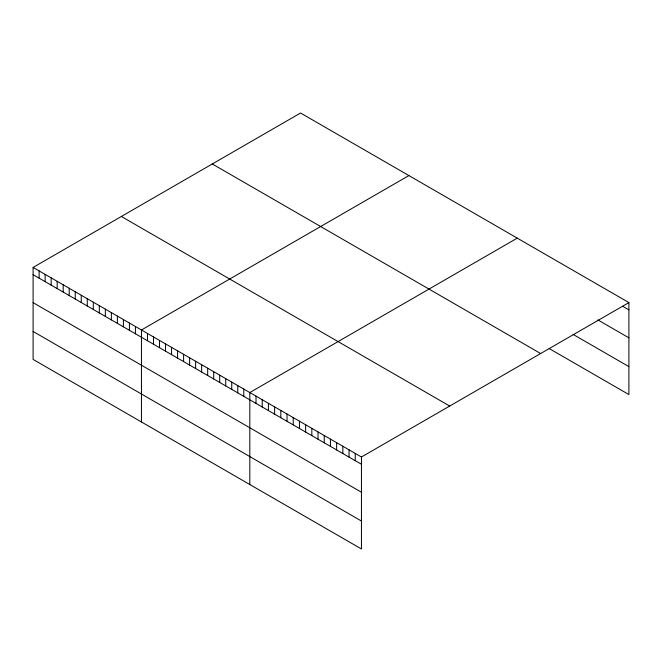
<?xml version="1.0" encoding="UTF-8"?>
<svg xmlns="http://www.w3.org/2000/svg" width="662" height="662" viewBox="0 0 662 662"><rect width="100%" height="100%" fill="white"/><g stroke="black" fill="none" stroke-linecap="round" stroke-linejoin="round"><path stroke-width="0.99" d="M33.1 267.431L361.452 456.995L361.452 548.98L33.1 359.416L33.1 267.431L300.548 113.02L628.9 302.584L628.9 394.569L549.162 348.535M408.909 175.571L141.453 329.982L141.453 421.975M517.262 238.13L249.814 392.541L249.814 484.526M361.452 456.995L628.9 302.584M622.694 306.283L628.9 309.866M597.885 319.92L628.9 337.819M573.077 334.393L628.9 366.624M212.295 163.969L540.639 353.541M121.361 216.474L449.705 406.046M33.1 274.705L361.452 464.277M33.1 302.658L361.452 492.23M33.1 331.463L361.452 521.035M355.246 453.42L355.246 460.694M349.048 449.837L349.048 457.119M342.842 446.254L342.842 453.536M336.644 442.671L336.644 449.953M330.437 439.096L330.437 446.378M324.239 435.513L324.239 442.795M318.033 431.93L318.033 439.212M311.835 428.355L311.835 435.629M305.629 424.772L305.629 432.054M299.431 421.189L299.431 428.471M293.225 417.606L293.225 424.888M287.027 414.031L287.027 421.313M280.82 410.448L280.82 417.73M274.622 406.865L274.622 414.147M268.416 403.29L268.416 410.564M262.218 399.707L262.218 406.989M256.012 396.124L256.012 403.406M243.79 389.066L243.79 396.348M237.774 385.59L237.774 392.872M231.75 382.115L231.75 389.397M225.734 378.639L225.734 385.921M219.71 375.164L219.71 382.446M213.694 371.688L213.694 378.97M207.669 368.213L207.669 375.495M201.653 364.737L201.653 372.019M195.629 361.262L195.629 368.544M189.613 357.786L189.613 365.068M183.597 354.311L183.597 361.593M177.573 350.835L177.573 358.117M171.557 347.36L171.557 354.642M165.533 343.884L165.533 351.166M159.517 340.409L159.517 347.691M153.493 336.933L153.493 344.215M147.477 333.458L147.477 340.74M135.437 326.507L135.437 333.789M129.413 323.031L129.413 330.313M123.397 319.556L123.397 326.838M117.373 316.08L117.373 323.362M111.357 312.605L111.357 319.887M105.341 309.129L105.341 316.411M99.317 305.654L99.317 312.936M93.301 302.178L93.301 309.46M87.276 298.703L87.276 305.985M81.261 295.227L81.261 302.509M75.236 291.752L75.236 299.034M69.22 288.276L69.22 295.558M63.196 284.801L63.196 292.083M57.18 281.325L57.18 288.607M51.156 277.85L51.156 285.132M45.14 274.382L45.14 281.656M39.116 270.907L39.116 278.181"/></g></svg>
